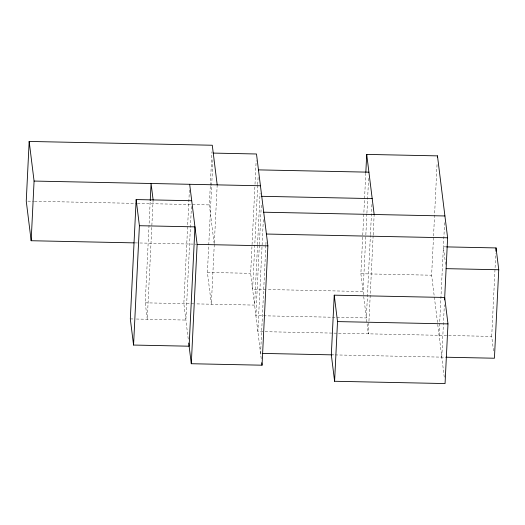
<?xml version="1.0" encoding="UTF-8"?>
<svg xmlns="http://www.w3.org/2000/svg" width="525" height="525" viewBox="0 0 525 525"><rect width="100%" height="100%" fill="white"/><g stroke="black" fill="none" stroke-linecap="round" stroke-linejoin="round"><path stroke-width="0.39" stroke-dasharray="2.62 1.97" d="M153.11 199.92L147.276 319.259L145.241 302.833L150.196 201.475M189.4 190.017L183.842 303.634L188.377 340.18M191.435 206.443L185.876 320.06L134.407 318.99M214.174 243.725L209.363 204.914L210.282 186.113M210.322 185.299L211.956 151.784M217.192 184.866L211.358 304.205L207.414 272.429L212.933 159.633M261.233 358.7L250.648 273.328L254.966 185.049M255.006 184.236L256.167 160.532M257.696 185.41L252.617 289.216L265.709 289.492M257.736 184.59L258.097 177.233M257.506 245.431L254.592 305.104L195.228 303.87M257.545 244.617L260.065 193.121M259.337 245.346L255.898 315.643L366.358 317.94L370.394 235.384M259.376 244.532L261.371 203.661M263.347 219.562L257.867 331.544L491.715 336.4L493.52 350.949M265.853 245.47L260.577 353.371L262.218 353.404M265.893 244.657L266.09 240.568M373.131 235.751L368.333 333.834L360.878 273.742L365.794 173.204M366.877 213.859L363.083 291.513L266.529 289.505M366.923 213.038L368.635 177.896M370.433 234.563L371.917 204.317M373.17 234.931L374.167 214.495M444.268 377.153L431.629 275.212L433.506 236.795M433.545 235.974L437.062 164.043M439.077 335.304L444.596 222.508M441.788 357.131L444.347 304.822M491.715 336.4L495.764 253.66M27.884 201.141L33.607 201.265M34.427 201.278L136.605 203.405M137.425 203.418L209.363 204.914M446.644 246.894L443.408 246.829L445.613 264.613M134.977 242.891L139.066 242.977M139.886 242.99L196.291 244.164M360.878 273.742L431.629 275.212M207.414 272.429L250.648 273.328M145.241 302.833L194.414 303.85M130.318 318.905L133.586 318.977M331.321 354.841L334.596 354.907M335.193 354.92L445.023 357.203"/><path stroke-width="0.79" d="M217.192 184.866L212.277 145.241L29.17 141.442L26.25 201.108L31.165 240.732L134.164 242.872M31.165 240.732L34.079 181.059L29.17 141.442M136.159 199.566L130.318 318.905L133.56 345.05L189.118 346.205L194.959 226.866L139.401 225.711L136.159 199.566L191.717 200.721M133.56 345.05L139.401 225.711M150.235 200.655L151.075 183.494L153.11 199.92M213.255 153.09L256.489 153.989L267.881 245.857L262.041 365.197L191.297 363.727L197.131 244.387L189.676 184.295M334.241 295.168L331.321 354.841L334.602 381.268L445.062 383.558L447.983 323.892L444.701 297.465L334.241 295.168L337.516 321.595L334.602 381.268M365.833 172.384L366.712 154.403L437.463 155.873L447.622 237.792L444.583 299.919M437.384 157.507L437.463 155.873M495.882 251.199L496.046 247.925L446.644 246.894M496.046 247.925L498.75 269.752L494.425 358.227L445.837 357.217M258.457 169.877L368.917 172.174M34.079 181.059L260.426 185.765M261.732 196.304L372.192 198.601M263.707 212.205L444.918 215.965M266.411 234.032L447.622 237.792M197.131 244.387L267.881 245.857M446.112 268.656L498.75 269.752M337.516 321.595L447.983 323.892M262.218 353.404L331.912 354.854M366.712 154.403L374.167 214.495M261.739 362.762L262.041 365.197M188.724 343.035L191.297 363.727"/></g></svg>
